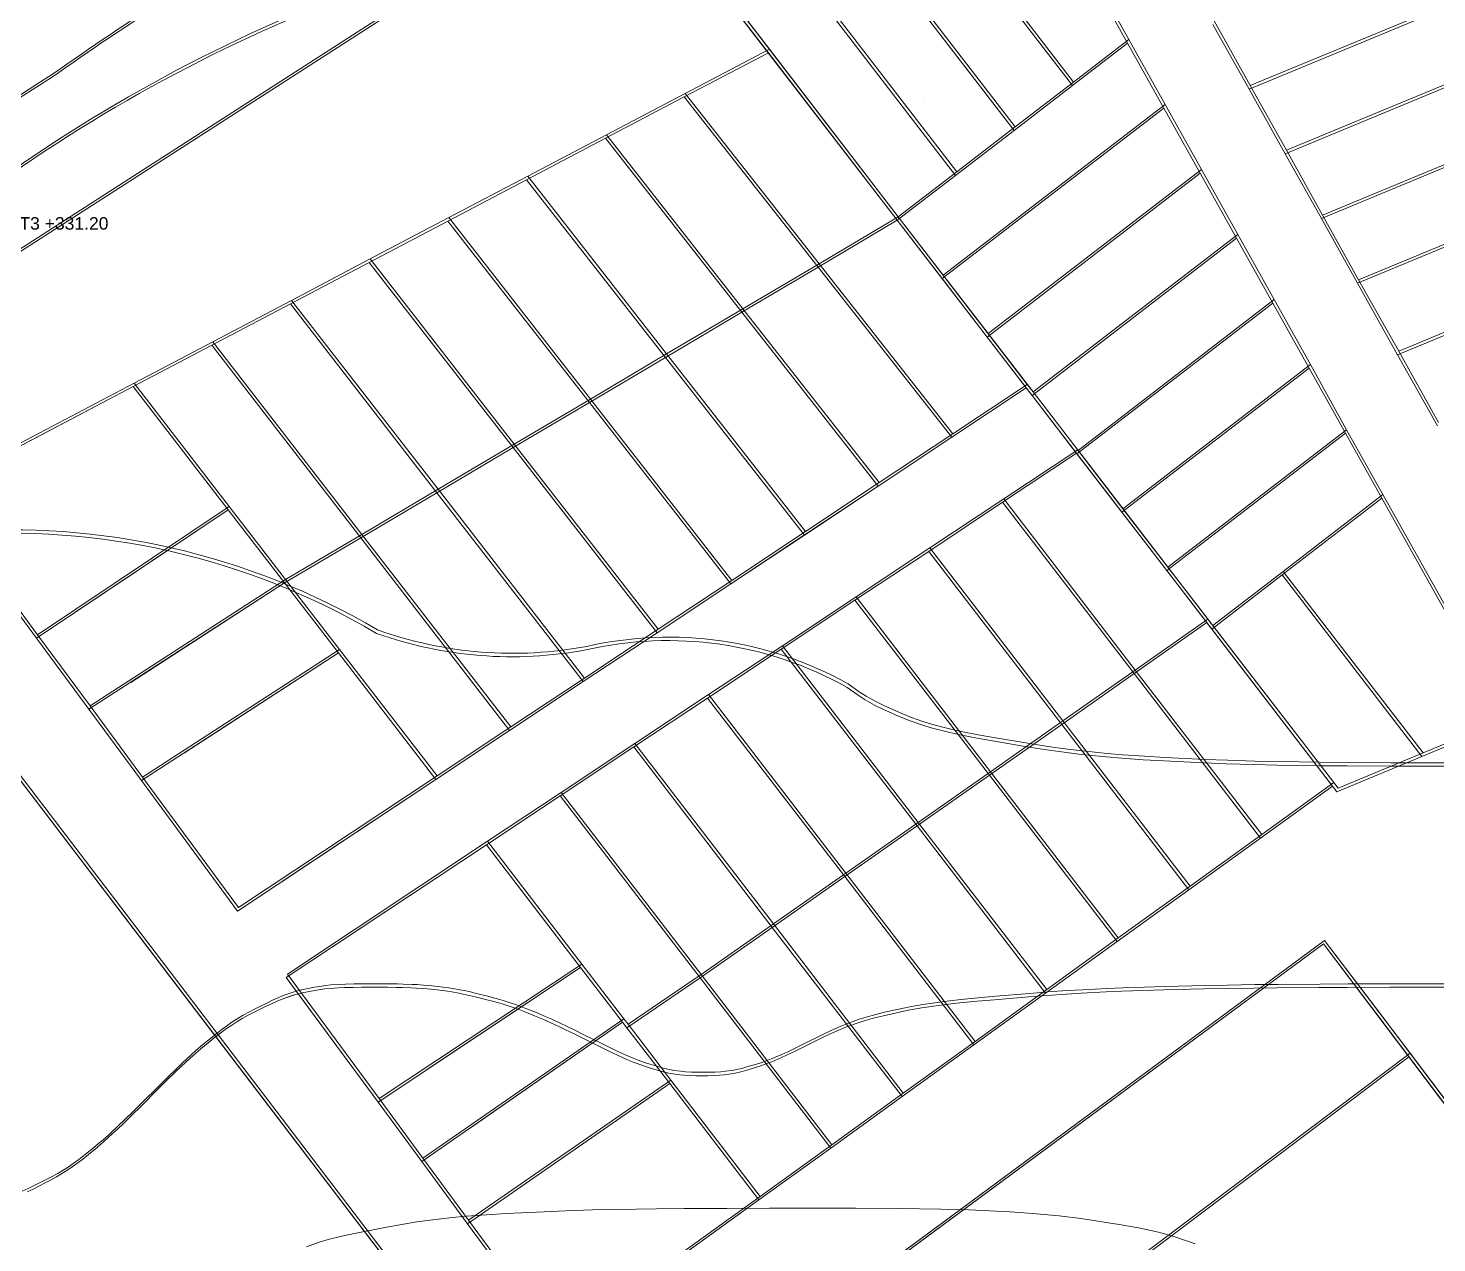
# Model space of a CAD drawing. Header units: metres. Extents: x -1097 to 1588, y -673 to 884.
# Drawn here: x 1215.1 to 1406.3, y 364.2 to 529.1 of the extents above; entities that cross this region are included whole.
import ezdxf

# ---------------------------------------------------------------- set-up
doc = ezdxf.new("R2010")
doc.units = ezdxf.units.M
for name, color, linetype, lineweight, plot in [('COTAS', 7, 'Continuous', 0, False), ('EXTENSIONES', 252, 'Continuous', 0, False), ('TERRENO', 188, 'Continuous', 0, False), ('VISTA LEJOS', 7, 'Continuous', 0, False)]:
    doc.layers.add(name, color=color, linetype=linetype, lineweight=lineweight, plot=plot)
doc.styles.add('ARIAL', font='arial.ttf')

msp = doc.modelspace()

# ---------------------------------------------------------------- linework, layer by layer
at = {"layer": 'EXTENSIONES', "color": 253}
msp.add_lwpolyline([(1195.99, 450.68), (1240.59, 392.22), (1241.31, 392.78), (1242.06, 393.32), (1242.62, 393.71), (1243.57, 394.31), (1244.17, 394.67), (1245, 395.13), (1245.8, 395.54), (1247.35, 396.32), (1248.15, 396.7), (1248.99, 397.08), (1249.58, 397.32), (1250.85, 397.78), (1251.79, 398.03), (1250.16, 400.25), (1277.33, 418.28), (1287.33, 424.91), (1297.33, 431.55), (1307.33, 438.19), (1317.33, 444.83), (1327.34, 451.47), (1337.34, 458.1), (1347.37, 464.76), (1357.4, 471.42), (1351.37, 479.27), (1350.57, 480.3), (1340.47, 473.59), (1330.47, 466.96), (1320.47, 460.33), (1310.47, 453.69), (1300.47, 447.06), (1290.47, 440.42), (1280.47, 433.79), (1270.47, 427.15), (1243.53, 409.28), (1230.49, 427), (1257.24, 444.31), (1249.92, 453.81), (1223.38, 436.66), (1216.26, 446.32), (1201.8, 465.97)], dxfattribs=at)
msp.add_lwpolyline([(1268.54, 375.28), (1262.61, 383.34), (1251.79, 398.03), (1251.1, 397.85), (1250.53, 397.66), (1249.58, 397.32), (1248.99, 397.08), (1248.15, 396.7), (1247.35, 396.32), (1245.8, 395.54), (1245, 395.13), (1244.17, 394.67), (1243.57, 394.31), (1242.62, 393.71), (1242.06, 393.32), (1241.31, 392.78), (1240.62, 392.25), (1240.59, 392.22), (1289.3, 328.35), (1286.92, 350.32), (1274.76, 366.83)], close=True, dxfattribs=at)
at = {"layer": 'TERRENO'}
for points in [[(819.42, 306.08, 0.154146), (865.2, 354.78, -0.264746), (939.19, 409.4, 0.126184), (1009.14, 440.83, 0.023351), (1019.7, 446.19, -0.201499), (1077.44, 445.72, 0.274025), (1160, 467.77, -0.097633), (1218.3, 522.43, -0.025758), (1250.44, 542.74, -0.121791), (1294.23, 555.82, 0.223923), (1324.52, 579.81, -0.189715), (1348.57, 596.17, 0.18602), (1376.09, 613.18, -0.224698), (1469.12, 654.69, 0.185508), (1499.57, 666.61, -0.210652), (1535.21, 677.62)], [(1382.23, 608.66, -0.123504), (1354.26, 590.57, 0.131502), (1323.12, 568.14, -0.188932), (1285.87, 542.04, 0.140743), (1182.73, 483.93, -0.023934), (1147.6, 451.62, -0.172337), (1062.84, 434.74, 0.171156), (940.6, 391.64, -0.066047), (912.92, 375.38, -0.066047)], [(1150.3, 438.22, -0.315354), (1262.41, 446.97, 0.132892), (1290.81, 444.73, -0.185993), (1326.27, 439.64), (1327.76, 438.57), (1328.71, 437.96), (1330, 437.24), (1331.21, 436.65), (1333.54, 435.61), (1334.84, 435.09), (1336.4, 434.54), (1337.69, 434.15), (1340.02, 433.55), (1341.58, 433.19), (1343.91, 432.73), (1346.25, 432.32), (1350.91, 431.54), (1353.36, 431.16), (1356.04, 430.78), (1358.05, 430.54), (1361.42, 430.2), (1363.53, 430.02), (1366.46, 429.81), (1369.26, 429.66), (1374.7, 429.4), (1377.75, 429.28), (1381.47, 429.16), (1384.61, 429.09), (1390.31, 429.01), (1394.14, 428.97), (1399.93, 428.94), (1405.75, 428.93), (1417.41, 428.93)]]:
    msp.add_lwpolyline(points, format="xyb", dxfattribs=at)
for points in [[(1215, 371.16), (1215.8, 371.54), (1217.35, 372.32), (1218.15, 372.73), (1218.99, 373.19), (1219.58, 373.55), (1220.53, 374.15), (1221.1, 374.54), (1221.85, 375.08), (1222.53, 375.61), (1223.82, 376.65), (1224.53, 377.23), (1225.37, 377.95), (1226.05, 378.57), (1227.26, 379.69), (1228.06, 380.45), (1229.24, 381.6), (1230.41, 382.76), (1232.74, 385.1), (1233.91, 386.26), (1235.1, 387.41), (1235.89, 388.17), (1237.1, 389.29), (1237.78, 389.91), (1238.62, 390.63), (1239.33, 391.21), (1240.62, 392.25), (1241.31, 392.78), (1242.06, 393.32), (1242.62, 393.71), (1243.57, 394.31), (1244.17, 394.67), (1245, 395.13), (1245.8, 395.54), (1247.35, 396.32), (1248.15, 396.7), (1248.99, 397.08), (1249.58, 397.32), (1250.53, 397.66), (1251.1, 397.85), (1251.85, 398.05), (1252.53, 398.2), (1253.83, 398.46), (1254.54, 398.59), (1255.37, 398.7), (1256.05, 398.77), (1257.26, 398.85), (1258.06, 398.89), (1259.24, 398.92), (1260.41, 398.93), (1262.74, 398.93), (1263.91, 398.93), (1265.1, 398.91), (1265.89, 398.89), (1267.1, 398.85), (1267.78, 398.82), (1268.62, 398.76), (1269.33, 398.7), (1270.63, 398.57), (1271.31, 398.49), (1272.06, 398.39), (1272.62, 398.3), (1273.57, 398.12), (1274.17, 398), (1275, 397.82), (1275.8, 397.63), (1277.36, 397.24), (1278.15, 397.03), (1278.99, 396.8), (1279.58, 396.62), (1280.53, 396.32), (1281.1, 396.13), (1281.85, 395.85), (1282.53, 395.59), (1283.83, 395.07), (1284.54, 394.78), (1285.37, 394.42), (1286.05, 394.11), (1287.26, 393.55), (1288.06, 393.17), (1289.24, 392.59), (1290.41, 392.01), (1292.74, 390.85), (1293.92, 390.27), (1295.1, 389.71), (1295.89, 389.35), (1297.1, 388.83), (1297.78, 388.56), (1298.62, 388.26), (1299.33, 388.03), (1300.63, 387.64), (1301.31, 387.45), (1302.06, 387.28), (1302.62, 387.18), (1303.57, 387.05), (1304.17, 386.99), (1305, 386.95), (1305.8, 386.93), (1307.36, 386.93), (1308.15, 386.95), (1308.99, 386.99), (1309.58, 387.05), (1310.53, 387.18), (1311.1, 387.28), (1311.85, 387.45), (1312.53, 387.64), (1313.83, 388.03), (1314.54, 388.26), (1315.37, 388.56), (1316.05, 388.83), (1317.26, 389.35), (1318.06, 389.71), (1319.24, 390.27), (1320.41, 390.85), (1322.74, 392.01), (1323.95, 392.59), (1325.25, 393.17), (1326.2, 393.55), (1327.76, 394.11), (1328.71, 394.42), (1330, 394.78), (1331.21, 395.07), (1333.54, 395.59), (1334.84, 395.85), (1336.4, 396.13), (1337.69, 396.32), (1340.02, 396.62), (1341.58, 396.8), (1343.91, 397.03), (1346.25, 397.24), (1350.91, 397.63), (1353.36, 397.82), (1356.04, 398), (1358.05, 398.12), (1361.42, 398.3), (1363.53, 398.39), (1366.46, 398.49), (1369.26, 398.57), (1374.7, 398.7), (1377.75, 398.76), (1381.47, 398.82), (1384.61, 398.85), (1390.31, 398.89), (1394.14, 398.91), (1399.93, 398.93), (1405.75, 398.93), (1417.41, 398.93)], [(1252.91, 363.71), (1254.64, 364.31), (1255.84, 364.67), (1257.71, 365.13), (1259.63, 365.54), (1263.52, 366.32), (1265.59, 366.7), (1267.89, 367.08), (1269.67, 367.32), (1272.69, 367.66), (1274.61, 367.85), (1277.35, 368.05), (1279.99, 368.2), (1285.17, 368.46), (1288.1, 368.58), (1291.7, 368.7), (1294.77, 368.77), (1300.39, 368.85), (1304.18, 368.89), (1309.94, 368.92), (1315.75, 368.93), (1327.41, 368.93), (1333.22, 368.9), (1338.98, 368.82), (1342.77, 368.7), (1348.39, 368.44), (1351.46, 368.24), (1355.06, 367.89), (1357.99, 367.52), (1363.17, 366.74), (1365.81, 366.28), (1368.55, 365.68), (1370.47, 365.13), (1373.49, 364.09)]]:
    msp.add_lwpolyline(points, dxfattribs=at)
at = {"layer": 'VISTA LEJOS'}
for points in [[(820.42, 306.65, 0.15149), (865.2, 354.78, -0.264746), (939.19, 409.4, 0.126184), (1009.14, 440.83, 0.023351), (1019.7, 446.19, -0.201499), (1077.44, 445.72, 0.274025), (1160, 467.77, -0.097633), (1218.3, 522.43, -0.025758), (1250.44, 542.74, -0.121791), (1294.23, 555.82, 0.223923), (1324.52, 579.81, -0.189715), (1348.57, 596.17, 0.18602), (1376.09, 613.18, -0.224698), (1469.12, 654.69, 0.185508), (1499.57, 666.61, -0.210652), (1535.21, 677.62)], [(820.57, 307.12, 0.15149), (865.35, 355.25, -0.264746), (939.34, 409.87, 0.126184), (1009.29, 441.3, 0.023351), (1019.85, 446.66, -0.201499), (1077.59, 446.19, 0.274025), (1160.15, 468.24, -0.097633), (1218.45, 522.89, -0.025758), (1250.59, 543.21, -0.121791), (1294.38, 556.29, 0.223923), (1324.67, 580.28, -0.189715), (1348.73, 596.64, 0.18602), (1376.24, 613.65, -0.224698), (1469.27, 655.16, 0.185508), (1499.72, 667.08, -0.210652), (1535.36, 678.09)], [(1258.78, 617.42, 0.060059), (1197.47, 578.85, -0.066724), (1169.59, 551.25, -0.068862), (1141.66, 541.33, 0.309058), (1116.97, 508.41, 0.360792), (1171.42, 510.17, -0.212162), (1258.7, 559.92, 0.078018), (1267.89, 560.47, 0.25934), (1285.71, 596.46, -0.334965), (1290.57, 618.59, 0.2527), (1258.78, 617.42)], [(1258.78, 617.42, 0.060059), (1197.47, 578.85, -0.066724), (1169.59, 551.25, -0.068862), (1141.66, 541.33, 0.309058), (1116.97, 508.41, 0.360792), (1171.42, 510.17, -0.212162), (1258.7, 559.92, 0.078018), (1267.89, 560.47, 0.25934), (1285.71, 596.46, -0.334965), (1290.57, 618.59, 0.2527), (1258.78, 617.42)], [(1258.93, 617.89, 0.060059), (1197.62, 579.32, -0.066724), (1169.75, 551.72, -0.068862), (1141.81, 541.8, 0.309058), (1117.12, 508.88, 0.360792), (1171.57, 510.64, -0.212162), (1258.85, 560.39, 0.078018), (1268.04, 560.94, 0.25934), (1285.86, 596.93, -0.334965), (1290.72, 619.06, 0.2527), (1258.93, 617.89)], [(1382.23, 608.66, -0.123504), (1354.26, 590.57, 0.131502), (1323.12, 568.14, -0.188932), (1285.87, 542.04, 0.140743), (1182.73, 483.93, -0.023934), (1147.6, 451.62, -0.172337), (1062.84, 434.74, 0.122933), (972.63, 412.39, 0.109252)], [(1382.38, 609.13, -0.123504), (1354.41, 591.03, 0.131502), (1323.27, 568.61, -0.188932), (1286.02, 542.51, 0.140743), (1182.88, 484.4, -0.023934), (1147.75, 452.09, -0.172337), (1062.99, 435.21, 0.122933), (972.78, 412.86, 0.109252)], [(806.81, 406.01, -0.086025), (882.33, 437.35), (882.33, 437.35, -0.010546), (931.15, 444.48, 0.133734), (1015.5, 471.63, -0.227003), (1093.61, 482.31, 0.277088), (1185.87, 509.15, -0.137988), (1265.89, 554.87, 0.139508), (1332.52, 594.89)], [(806.66, 405.54, -0.086025), (882.18, 436.88), (882.18, 436.88, -0.010546), (931, 444.01, 0.133734), (1015.35, 471.16, -0.227003), (1093.46, 481.84, 0.277088), (1185.72, 508.68, -0.137988), (1265.74, 554.4, 0.139508), (1332.37, 594.42)], [(806.66, 405.54, -0.086025), (882.18, 436.88), (882.18, 436.88, -0.010546), (931, 444.01, 0.133734), (1015.35, 471.16, -0.227003), (1093.46, 481.84, 0.277088), (1185.72, 508.68, -0.137988), (1265.74, 554.4, 0.139508), (1332.37, 594.42)], [(1150.45, 438.69, -0.315354), (1262.56, 447.44, 0.132892), (1290.96, 445.2, -0.185993), (1326.42, 440.11), (1327.91, 439.04), (1328.86, 438.43), (1330.15, 437.71), (1331.36, 437.12), (1333.7, 436.08), (1334.99, 435.55), (1336.55, 435.01), (1337.84, 434.62), (1340.18, 434.02), (1341.73, 433.66), (1344.06, 433.2), (1346.4, 432.79), (1351.06, 432.01), (1353.51, 431.63), (1356.19, 431.25), (1358.2, 431.01), (1361.57, 430.67), (1363.68, 430.49), (1366.61, 430.28), (1369.41, 430.13), (1374.85, 429.87), (1377.9, 429.75), (1381.62, 429.63), (1384.76, 429.56), (1390.46, 429.48), (1394.29, 429.44), (1400.08, 429.41), (1405.9, 429.4), (1417.56, 429.4)], [(1150.3, 438.22, -0.315354), (1262.41, 446.97, 0.132892), (1290.81, 444.73, -0.185993), (1326.27, 439.64), (1327.76, 438.57), (1328.71, 437.96), (1330, 437.24), (1331.21, 436.65), (1333.54, 435.61), (1334.84, 435.09), (1336.4, 434.54), (1337.69, 434.15), (1340.02, 433.55), (1341.58, 433.19), (1343.91, 432.73), (1346.25, 432.32), (1350.91, 431.54), (1353.36, 431.16), (1356.04, 430.78), (1358.05, 430.54), (1361.42, 430.2), (1363.53, 430.02), (1366.46, 429.81), (1369.26, 429.66), (1374.7, 429.4), (1377.75, 429.28), (1381.47, 429.16), (1384.61, 429.09), (1390.31, 429.01), (1394.14, 428.97), (1399.93, 428.94), (1405.75, 428.93), (1417.41, 428.93)]]:
    msp.add_lwpolyline(points, format="xyb", dxfattribs=at)
for points in [[(1344.32, 562.94), (1364.34, 527.1)], [(1344.47, 563.41), (1364.49, 527.57)], [(1356.85, 521.34), (1332.22, 553.35)], [(1332.22, 553.35), (1356.85, 521.34)], [(1357, 521.81), (1332.38, 553.82)], [(1332.38, 553.82), (1357, 521.81)], [(1296.38, 551.81), (1184.62, 479.89)], [(1296.54, 552.28), (1184.77, 480.36)], [(1348.93, 515.24), (1324.38, 547.15)], [(1324.38, 547.15), (1348.93, 515.24)], [(1349.08, 515.71), (1324.53, 547.62)], [(1324.53, 547.62), (1349.08, 515.71)], [(1341.15, 509.61), (1316.68, 541.42)], [(1316.68, 541.42), (1341.15, 509.61)], [(1341, 509.14), (1316.53, 540.95)], [(1316.53, 540.95), (1341, 509.14)], [(1380.97, 521.33), (1415.41, 535.61)], [(1415.41, 535.61), (1380.97, 521.33)], [(1333.07, 503.05), (1308.68, 534.75)], [(1315.58, 525.79), (1308.68, 534.75)], [(1333.22, 503.52), (1308.84, 535.22)], [(1315.73, 526.26), (1308.84, 535.22)], [(1380.82, 520.86), (1415.26, 535.14)], [(1415.26, 535.14), (1380.82, 520.86)], [(1380.82, 520.86), (1375.91, 529.64)], [(1380.97, 521.33), (1376.07, 530.11)], [(1304.14, 519.78), (1315.58, 525.79)], [(1304.29, 520.25), (1315.73, 526.26)], [(1315.58, 525.79), (1333.07, 503.05)], [(1315.58, 525.79), (1315.58, 525.79)], [(1333.07, 503.05), (1315.58, 525.79)], [(1315.73, 526.26), (1333.22, 503.52)], [(1315.73, 526.26), (1315.73, 526.26)], [(1333.22, 503.52), (1315.73, 526.26)], [(1356.85, 521.34), (1364.34, 527.1)], [(1364.34, 527.1), (1356.85, 521.34)], [(1357, 521.81), (1364.49, 527.57)], [(1364.49, 527.57), (1357, 521.81)], [(1364.34, 527.1), (1369.27, 518.27)], [(1364.34, 527.1), (1364.34, 527.1)], [(1364.49, 527.57), (1369.42, 518.74)], [(1364.49, 527.57), (1364.49, 527.57)], [(1385.73, 512.08), (1419.1, 525.89)], [(1419.1, 525.89), (1385.73, 512.08)], [(1385.88, 512.54), (1419.25, 526.36)], [(1419.25, 526.36), (1385.88, 512.54)], [(1293.61, 514.64), (1304.29, 520.25)], [(1322.47, 497.15), (1304.29, 520.25)], [(1304.29, 520.25), (1322.47, 497.15)], [(1304.29, 520.25), (1304.29, 520.25)], [(1348.93, 515.24), (1356.85, 521.34)], [(1356.85, 521.34), (1348.93, 515.24)], [(1349.08, 515.71), (1357, 521.81)], [(1357, 521.81), (1349.08, 515.71)], [(1385.73, 512.08), (1380.82, 520.86)], [(1380.82, 520.86), (1380.82, 520.86)], [(1385.88, 512.54), (1380.97, 521.33)], [(1380.97, 521.33), (1380.97, 521.33)], [(1293.46, 514.17), (1304.14, 519.78)], [(1322.32, 496.68), (1304.14, 519.78)], [(1304.14, 519.78), (1322.32, 496.68)], [(1304.14, 519.78), (1304.14, 519.78)], [(1339.17, 495.12), (1369.27, 518.27)], [(1369.27, 518.27), (1339.17, 495.12)], [(1339.32, 495.59), (1369.42, 518.74)], [(1369.42, 518.74), (1339.32, 495.59)], [(1369.27, 518.27), (1374.2, 509.45)], [(1369.27, 518.27), (1369.27, 518.27)], [(1369.42, 518.74), (1374.35, 509.92)], [(1369.42, 518.74), (1369.42, 518.74)], [(1390.63, 503.29), (1422.91, 516.67)], [(1422.91, 516.67), (1390.63, 503.29)], [(1390.78, 503.76), (1423.07, 517.14)], [(1423.07, 517.14), (1390.78, 503.76)], [(1282.93, 509.02), (1293.61, 514.64)], [(1293.61, 514.64), (1312.12, 491.02)], [(1293.61, 514.64), (1293.61, 514.64)], [(1312.12, 491.02), (1293.61, 514.64)], [(1341, 509.14), (1348.93, 515.24)], [(1348.93, 515.24), (1341, 509.14)], [(1341.15, 509.61), (1349.08, 515.71)], [(1349.08, 515.71), (1341.15, 509.61)], [(1282.78, 508.55), (1293.46, 514.17)], [(1293.46, 514.17), (1311.97, 490.55)], [(1293.46, 514.17), (1293.46, 514.17)], [(1311.97, 490.55), (1293.46, 514.17)], [(1390.78, 503.76), (1385.88, 512.54)], [(1390.63, 503.29), (1385.73, 512.08)], [(1272.09, 502.93), (1282.78, 508.55)], [(1272.24, 503.4), (1282.93, 509.02)], [(1282.78, 508.55), (1301.63, 484.43)], [(1282.78, 508.55), (1282.78, 508.55)], [(1301.63, 484.43), (1282.78, 508.55)], [(1282.93, 509.02), (1301.78, 484.9)], [(1282.93, 509.02), (1282.93, 509.02)], [(1301.78, 484.9), (1282.93, 509.02)], [(1333.07, 503.05), (1341, 509.14)], [(1341, 509.14), (1333.07, 503.05)], [(1333.22, 503.52), (1341.15, 509.61)], [(1341.15, 509.61), (1333.22, 503.52)], [(1345.27, 487.19), (1374.2, 509.45)], [(1374.2, 509.45), (1345.27, 487.19)], [(1345.42, 487.67), (1374.35, 509.92)], [(1374.35, 509.92), (1345.42, 487.67)], [(1374.2, 509.45), (1379.13, 500.63)], [(1374.2, 509.45), (1374.2, 509.45)], [(1374.35, 509.92), (1379.28, 501.1)], [(1374.35, 509.92), (1374.35, 509.92)], [(1395.54, 494.51), (1426.76, 507.45)], [(1426.76, 507.45), (1395.54, 494.51)], [(1395.69, 494.98), (1426.91, 507.92)], [(1426.91, 507.92), (1395.69, 494.98)], [(1261.41, 497.32), (1272.09, 502.93)], [(1261.56, 497.79), (1272.24, 503.4)], [(1272.09, 502.93), (1291.29, 478.31)], [(1272.09, 502.93), (1272.09, 502.93)], [(1291.29, 478.31), (1272.09, 502.93)], [(1272.24, 503.4), (1291.44, 478.77)], [(1272.24, 503.4), (1272.24, 503.4)], [(1291.44, 478.77), (1272.24, 503.4)], [(1322.32, 496.68), (1333.07, 503.05)], [(1333.07, 503.05), (1322.32, 496.68)], [(1322.47, 497.15), (1333.22, 503.52)], [(1333.22, 503.52), (1322.47, 497.15)], [(1333.07, 503.05), (1350.57, 480.3)], [(1339.17, 495.12), (1333.07, 503.05)], [(1333.22, 503.52), (1350.72, 480.77)], [(1339.32, 495.59), (1333.22, 503.52)], [(1395.54, 494.51), (1390.63, 503.29)], [(1390.63, 503.29), (1390.63, 503.29)], [(1395.69, 494.98), (1390.78, 503.76)], [(1390.78, 503.76), (1390.78, 503.76)], [(1351.52, 479.74), (1379.28, 501.1)], [(1379.28, 501.1), (1351.52, 479.74)], [(1379.28, 501.1), (1384.21, 492.27)], [(1379.28, 501.1), (1379.28, 501.1)], [(1351.37, 479.27), (1379.13, 500.63)], [(1379.13, 500.63), (1351.37, 479.27)], [(1379.13, 500.63), (1384.06, 491.8)], [(1379.13, 500.63), (1379.13, 500.63)], [(1250.73, 491.7), (1261.41, 497.32)], [(1250.88, 492.17), (1261.56, 497.79)], [(1261.41, 497.32), (1280.94, 472.18)], [(1261.41, 497.32), (1261.41, 497.32)], [(1280.94, 472.18), (1261.41, 497.32)], [(1261.56, 497.79), (1281.1, 472.65)], [(1261.56, 497.79), (1261.56, 497.79)], [(1281.1, 472.65), (1261.56, 497.79)], [(1312.12, 491.02), (1322.47, 497.15)], [(1322.47, 497.15), (1312.12, 491.02)], [(1322.47, 497.15), (1340.62, 474.06)], [(1340.62, 474.06), (1322.47, 497.15)], [(1400.98, 484.79), (1430.98, 497.23)], [(1430.98, 497.23), (1400.98, 484.79)], [(1401.13, 485.26), (1431.13, 497.7)], [(1431.13, 497.7), (1401.13, 485.26)], [(1311.97, 490.55), (1322.32, 496.68)], [(1322.32, 496.68), (1311.97, 490.55)], [(1322.32, 496.68), (1340.47, 473.59)], [(1340.47, 473.59), (1322.32, 496.68)], [(1345.42, 487.67), (1339.32, 495.59)], [(1345.27, 487.19), (1339.17, 495.12)], [(1400.98, 484.79), (1395.54, 494.51)], [(1401.13, 485.26), (1395.69, 494.98)], [(1240.04, 486.08), (1250.73, 491.7)], [(1240.19, 486.55), (1250.88, 492.17)], [(1250.73, 491.7), (1270.6, 466.06)], [(1250.73, 491.7), (1250.73, 491.7)], [(1270.6, 466.06), (1250.73, 491.7)], [(1250.88, 492.17), (1270.75, 466.53)], [(1250.88, 492.17), (1250.88, 492.17)], [(1270.75, 466.53), (1250.88, 492.17)], [(1357.46, 471.34), (1384.06, 491.8)], [(1384.06, 491.8), (1357.46, 471.34)], [(1357.61, 471.81), (1384.21, 492.27)], [(1384.21, 492.27), (1357.61, 471.81)], [(1384.06, 491.8), (1388.99, 482.98)], [(1384.06, 491.8), (1384.06, 491.8)], [(1384.21, 492.27), (1389.14, 483.45)], [(1384.21, 492.27), (1384.21, 492.27)], [(1301.63, 484.43), (1311.97, 490.55)], [(1311.97, 490.55), (1301.63, 484.43)], [(1301.78, 484.9), (1312.12, 491.02)], [(1312.12, 491.02), (1301.78, 484.9)], [(1311.97, 490.55), (1330.47, 466.96)], [(1330.47, 466.96), (1311.97, 490.55)], [(1312.12, 491.02), (1330.62, 467.43)], [(1330.62, 467.43), (1312.12, 491.02)], [(1351.52, 479.74), (1345.42, 487.67)], [(1350.72, 480.77), (1345.42, 487.67)], [(1229.36, 480.46), (1240.04, 486.08)], [(1229.51, 480.94), (1240.19, 486.55)], [(1240.04, 486.08), (1260.26, 459.93)], [(1240.04, 486.08), (1240.04, 486.08)], [(1260.26, 459.93), (1240.04, 486.08)], [(1240.19, 486.55), (1260.41, 460.4)], [(1240.19, 486.55), (1240.19, 486.55)], [(1260.41, 460.4), (1240.19, 486.55)], [(1351.37, 479.27), (1345.27, 487.19)], [(1350.57, 480.3), (1345.27, 487.19)], [(1291.29, 478.31), (1301.63, 484.43)], [(1301.63, 484.43), (1291.29, 478.31)], [(1291.44, 478.77), (1301.78, 484.9)], [(1301.78, 484.9), (1291.44, 478.77)], [(1301.63, 484.43), (1320.47, 460.32)], [(1320.47, 460.32), (1301.63, 484.43)], [(1301.78, 484.9), (1320.62, 460.8)], [(1320.62, 460.8), (1301.78, 484.9)], [(1406.38, 475.14), (1400.98, 484.79)], [(1400.98, 484.79), (1400.98, 484.79)], [(1406.53, 475.61), (1401.13, 485.26)], [(1401.13, 485.26), (1401.13, 485.26)], [(1363.56, 463.42), (1388.99, 482.98)], [(1388.99, 482.98), (1363.56, 463.42)], [(1363.71, 463.89), (1389.14, 483.45)], [(1389.14, 483.45), (1363.71, 463.89)], [(1388.99, 482.98), (1393.91, 474.15)], [(1388.99, 482.98), (1388.99, 482.98)], [(1389.14, 483.45), (1394.06, 474.62)], [(1389.14, 483.45), (1389.14, 483.45)], [(1201.8, 465.97), (1229.36, 480.46)], [(1201.95, 466.44), (1229.51, 480.94)], [(1207.28, 468.86), (1229.36, 480.46)], [(1229.36, 480.46), (1242.26, 463.73)], [(1229.36, 480.46), (1229.36, 480.46)], [(1242.26, 463.73), (1229.36, 480.46)], [(1229.51, 480.94), (1242.41, 464.2)], [(1229.51, 480.94), (1229.51, 480.94)], [(1242.41, 464.2), (1229.51, 480.94)], [(1350.57, 480.3), (1340.47, 473.59)], [(1350.72, 480.77), (1340.62, 474.06)], [(1351.37, 479.27), (1350.57, 480.3)], [(1351.52, 479.74), (1350.72, 480.77)], [(1291.29, 478.31), (1280.94, 472.18)], [(1280.94, 472.18), (1291.29, 478.31)], [(1291.44, 478.77), (1281.1, 472.65)], [(1281.1, 472.65), (1291.44, 478.77)], [(1291.29, 478.31), (1310.47, 453.69)], [(1310.47, 453.69), (1291.29, 478.31)], [(1291.44, 478.77), (1310.62, 454.16)], [(1310.62, 454.16), (1291.44, 478.77)], [(1357.46, 471.34), (1351.37, 479.27)], [(1357.61, 471.81), (1351.52, 479.74)], [(1369.66, 455.49), (1393.91, 474.15)], [(1393.91, 474.15), (1369.66, 455.49)], [(1369.81, 455.96), (1394.06, 474.62)], [(1394.06, 474.62), (1369.81, 455.96)], [(1393.91, 474.15), (1398.84, 465.33)], [(1393.91, 474.15), (1393.91, 474.15)], [(1394.06, 474.62), (1398.99, 465.8)], [(1394.06, 474.62), (1394.06, 474.62)], [(1270.75, 466.53), (1281.1, 472.65)], [(1281.1, 472.65), (1270.75, 466.53)], [(1281.1, 472.65), (1300.62, 447.53)], [(1300.62, 447.53), (1281.1, 472.65)], [(1340.47, 473.59), (1330.47, 466.96)], [(1340.62, 474.06), (1330.62, 467.43)], [(1340.47, 473.59), (1340.47, 473.59)], [(1340.62, 474.06), (1340.62, 474.06)], [(1270.6, 466.06), (1280.94, 472.18)], [(1280.94, 472.18), (1270.6, 466.06)], [(1280.94, 472.18), (1300.47, 447.06)], [(1300.47, 447.06), (1280.94, 472.18)], [(1347.37, 464.76), (1357.4, 471.42)], [(1347.52, 465.23), (1357.56, 471.89)], [(1357.4, 471.42), (1375.09, 448.43)], [(1357.4, 471.42), (1357.4, 471.42)], [(1363.56, 463.42), (1357.46, 471.34)], [(1357.56, 471.89), (1375.24, 448.9)], [(1357.56, 471.89), (1357.56, 471.89)], [(1363.71, 463.89), (1357.61, 471.81)], [(1270.75, 466.53), (1260.41, 460.4)], [(1260.41, 460.4), (1270.75, 466.53)], [(1270.75, 466.53), (1290.62, 440.89)], [(1290.62, 440.89), (1270.75, 466.53)], [(1330.47, 466.96), (1320.47, 460.32)], [(1330.62, 467.43), (1320.62, 460.8)], [(1330.47, 466.96), (1330.47, 466.96)], [(1330.62, 467.43), (1330.62, 467.43)], [(1216.26, 446.32), (1201.8, 465.97)], [(1216.41, 446.79), (1201.95, 466.44)], [(1270.6, 466.06), (1260.26, 459.93)], [(1260.26, 459.93), (1270.6, 466.06)], [(1270.6, 466.06), (1290.47, 440.42)], [(1290.47, 440.42), (1270.6, 466.06)], [(1337.34, 458.1), (1347.37, 464.76)], [(1337.49, 458.57), (1347.52, 465.23)], [(1347.37, 464.76), (1365.23, 441.52)], [(1347.37, 464.76), (1347.37, 464.76)], [(1365.23, 441.52), (1347.37, 464.76)], [(1347.52, 465.23), (1365.38, 441.99)], [(1347.52, 465.23), (1347.52, 465.23)], [(1365.38, 441.99), (1347.52, 465.23)], [(1385.32, 454.92), (1398.84, 465.33)], [(1398.84, 465.33), (1385.32, 454.92)], [(1385.46, 455.39), (1398.99, 465.8)], [(1398.99, 465.8), (1385.46, 455.39)], [(1398.84, 465.33), (1415.82, 435.05)], [(1398.84, 465.33), (1398.84, 465.33)], [(1398.99, 465.8), (1415.97, 435.52)], [(1398.99, 465.8), (1398.99, 465.8)], [(1242.26, 463.73), (1216.26, 446.32)], [(1216.26, 446.32), (1242.26, 463.73)], [(1242.41, 464.2), (1216.41, 446.79)], [(1216.41, 446.79), (1242.41, 464.2)], [(1242.26, 463.73), (1221.69, 449.96)], [(1221.69, 449.96), (1242.26, 463.73)], [(1242.26, 463.73), (1249.92, 453.81)], [(1249.92, 453.81), (1242.26, 463.73)], [(1242.41, 464.2), (1250.07, 454.28)], [(1250.07, 454.28), (1242.41, 464.2)], [(1369.66, 455.49), (1363.56, 463.42)], [(1369.81, 455.96), (1363.71, 463.89)], [(1320.62, 460.8), (1310.62, 454.16)], [(1320.62, 460.8), (1320.62, 460.8)], [(1249.92, 453.81), (1260.26, 459.93)], [(1260.26, 459.93), (1249.92, 453.81)], [(1250.07, 454.28), (1260.41, 460.4)], [(1260.41, 460.4), (1250.07, 454.28)], [(1260.26, 459.93), (1280.47, 433.79)], [(1280.47, 433.79), (1260.26, 459.93)], [(1260.41, 460.4), (1280.62, 434.26)], [(1280.62, 434.26), (1260.41, 460.4)], [(1320.47, 460.32), (1310.47, 453.69)], [(1320.47, 460.32), (1320.47, 460.32)], [(1327.34, 451.47), (1337.34, 458.1)], [(1327.49, 451.94), (1337.49, 458.57)], [(1337.34, 458.1), (1355.39, 434.62)], [(1337.34, 458.1), (1337.34, 458.1)], [(1355.39, 434.62), (1337.34, 458.1)], [(1337.49, 458.57), (1355.55, 435.08)], [(1337.49, 458.57), (1337.49, 458.57)], [(1355.55, 435.08), (1337.49, 458.57)], [(1375.76, 447.56), (1369.66, 455.49)], [(1375.91, 448.04), (1369.81, 455.96)], [(1375.91, 448.04), (1385.46, 455.39)], [(1385.46, 455.39), (1375.91, 448.04)], [(1385.46, 455.39), (1404.43, 430.74)], [(1404.43, 430.74), (1385.46, 455.39)], [(1249.92, 453.81), (1223.38, 436.66)], [(1223.38, 436.66), (1249.92, 453.81)], [(1250.07, 454.28), (1223.53, 437.13)], [(1223.53, 437.13), (1250.07, 454.28)], [(1249.92, 453.81), (1229.05, 440.32)], [(1229.05, 440.32), (1249.92, 453.81)], [(1249.92, 453.81), (1257.24, 444.31)], [(1257.24, 444.31), (1249.92, 453.81)], [(1249.92, 453.81), (1249.92, 453.81)], [(1250.07, 454.28), (1257.39, 444.78)], [(1257.39, 444.78), (1250.07, 454.28)], [(1250.07, 454.28), (1250.07, 454.28)], [(1310.47, 453.69), (1300.47, 447.06)], [(1310.62, 454.16), (1300.62, 447.53)], [(1310.47, 453.69), (1310.47, 453.69)], [(1310.62, 454.16), (1310.62, 454.16)], [(1375.76, 447.56), (1385.32, 454.92)], [(1385.32, 454.92), (1375.76, 447.56)], [(1385.32, 454.92), (1404.28, 430.27)], [(1404.28, 430.27), (1385.32, 454.92)], [(1317.33, 444.83), (1327.34, 451.47)], [(1317.49, 445.3), (1327.49, 451.94)], [(1327.34, 451.47), (1345.58, 427.73)], [(1327.34, 451.47), (1327.34, 451.47)], [(1345.58, 427.73), (1327.34, 451.47)], [(1327.49, 451.94), (1345.73, 428.19)], [(1327.49, 451.94), (1327.49, 451.94)], [(1345.73, 428.19), (1327.49, 451.94)], [(1195.99, 450.68), (1289.3, 328.35)], [(1196.14, 451.15), (1289.45, 328.82)], [(1300.62, 447.53), (1290.62, 440.89)], [(1300.62, 447.53), (1300.62, 447.53)], [(1375.09, 448.43), (1365.23, 441.52)], [(1365.23, 441.52), (1375.09, 448.43)], [(1375.24, 448.9), (1365.38, 441.99)], [(1365.38, 441.99), (1375.24, 448.9)], [(1375.09, 448.43), (1392.16, 426.24)], [(1375.24, 448.9), (1392.31, 426.71)], [(1392.74, 425.48), (1375.76, 447.56)], [(1392.89, 425.95), (1375.91, 448.04)], [(1223.38, 436.66), (1216.26, 446.32)], [(1216.26, 446.32), (1216.26, 446.32)], [(1223.53, 437.13), (1216.41, 446.79)], [(1216.41, 446.79), (1216.41, 446.79)], [(1300.47, 447.06), (1290.47, 440.42)], [(1300.47, 447.06), (1300.47, 447.06)], [(1257.24, 444.31), (1230.49, 427)], [(1230.49, 427), (1257.24, 444.31)], [(1257.39, 444.78), (1230.64, 427.47)], [(1230.64, 427.47), (1257.39, 444.78)], [(1257.24, 444.31), (1236.33, 430.77)], [(1236.33, 430.77), (1257.24, 444.31)], [(1257.24, 444.31), (1270.47, 427.15)], [(1270.47, 427.15), (1257.24, 444.31)], [(1257.39, 444.78), (1270.62, 427.62)], [(1270.62, 427.62), (1257.39, 444.78)], [(1307.33, 438.19), (1317.33, 444.83)], [(1307.48, 438.66), (1317.49, 445.3)], [(1317.33, 444.83), (1335.76, 420.84)], [(1317.33, 444.83), (1317.33, 444.83)], [(1335.76, 420.84), (1317.33, 444.83)], [(1317.49, 445.3), (1335.91, 421.31)], [(1317.49, 445.3), (1317.49, 445.3)], [(1335.91, 421.31), (1317.49, 445.3)], [(1365.38, 441.99), (1355.55, 435.08)], [(1355.55, 435.08), (1365.38, 441.99)], [(1365.38, 441.99), (1382.54, 419.66)], [(1382.54, 419.66), (1365.38, 441.99)], [(1365.38, 441.99), (1365.38, 441.99)], [(1290.47, 440.42), (1280.47, 433.79)], [(1290.62, 440.89), (1280.62, 434.26)], [(1290.47, 440.42), (1290.47, 440.42)], [(1290.62, 440.89), (1290.62, 440.89)], [(1365.23, 441.52), (1355.39, 434.62)], [(1355.39, 434.62), (1365.23, 441.52)], [(1365.23, 441.52), (1382.39, 419.19)], [(1382.39, 419.19), (1365.23, 441.52)], [(1365.23, 441.52), (1365.23, 441.52)], [(1297.33, 431.55), (1307.33, 438.19)], [(1297.48, 432.02), (1307.48, 438.66)], [(1307.33, 438.19), (1325.94, 413.96)], [(1307.33, 438.19), (1307.33, 438.19)], [(1325.95, 413.95), (1307.33, 438.19)], [(1307.48, 438.66), (1326.09, 414.43)], [(1307.48, 438.66), (1307.48, 438.66)], [(1326.1, 414.42), (1307.48, 438.66)], [(1230.49, 427), (1223.38, 436.66)], [(1223.38, 436.66), (1223.38, 436.66)], [(1230.64, 427.47), (1223.53, 437.13)], [(1223.53, 437.13), (1223.53, 437.13)], [(1280.62, 434.26), (1270.62, 427.62)], [(1280.62, 434.26), (1280.62, 434.26)], [(1355.39, 434.62), (1345.58, 427.73)], [(1345.58, 427.73), (1355.39, 434.62)], [(1355.55, 435.08), (1345.73, 428.19)], [(1345.73, 428.19), (1355.55, 435.08)], [(1355.39, 434.62), (1372.65, 412.17)], [(1372.65, 412.17), (1355.39, 434.62)], [(1355.39, 434.62), (1355.39, 434.62)], [(1355.55, 435.08), (1372.81, 412.64)], [(1372.81, 412.64), (1355.55, 435.08)], [(1355.55, 435.08), (1355.55, 435.08)], [(1415.82, 435.05), (1404.28, 430.27)], [(1415.97, 435.52), (1404.43, 430.74)], [(1280.47, 433.79), (1270.47, 427.15)], [(1280.47, 433.79), (1280.47, 433.79)], [(1287.33, 424.91), (1297.33, 431.55)], [(1287.48, 425.38), (1297.48, 432.02)], [(1297.33, 431.55), (1316.11, 407.06)], [(1297.33, 431.55), (1297.33, 431.55)], [(1316.11, 407.06), (1297.33, 431.55)], [(1297.48, 432.02), (1316.26, 407.54)], [(1297.48, 432.02), (1297.48, 432.02)], [(1316.26, 407.54), (1297.48, 432.02)], [(1404.28, 430.27), (1392.74, 425.48)], [(1404.43, 430.74), (1392.89, 425.95)], [(1404.28, 430.27), (1404.28, 430.27)], [(1404.43, 430.74), (1404.43, 430.74)], [(1243.53, 409.28), (1230.49, 427)], [(1230.49, 427), (1230.49, 427)], [(1243.68, 409.75), (1230.64, 427.47)], [(1230.64, 427.47), (1230.64, 427.47)], [(1270.47, 427.15), (1243.53, 409.28)], [(1270.62, 427.62), (1243.68, 409.75)], [(1270.47, 427.15), (1249.64, 413.33)], [(1345.58, 427.73), (1335.76, 420.84)], [(1335.76, 420.84), (1345.58, 427.73)], [(1345.73, 428.19), (1335.91, 421.31)], [(1335.91, 421.31), (1345.73, 428.19)], [(1345.58, 427.73), (1362.92, 405.15)], [(1362.92, 405.15), (1345.58, 427.73)], [(1345.58, 427.73), (1345.58, 427.73)], [(1345.73, 428.19), (1363.07, 405.62)], [(1363.07, 405.62), (1345.73, 428.19)], [(1345.73, 428.19), (1345.73, 428.19)], [(1392.31, 426.71), (1382.54, 419.66)], [(1277.33, 418.27), (1287.33, 424.91)], [(1277.48, 418.75), (1287.48, 425.38)], [(1287.33, 424.91), (1306.31, 400.19)], [(1287.33, 424.91), (1287.33, 424.91)], [(1306.31, 400.19), (1287.33, 424.91)], [(1287.48, 425.38), (1306.46, 400.66)], [(1287.48, 425.38), (1287.48, 425.38)], [(1306.46, 400.66), (1287.48, 425.38)], [(1392.16, 426.24), (1382.39, 419.19)], [(1335.76, 420.84), (1325.95, 413.95)], [(1325.95, 413.95), (1335.76, 420.84)], [(1335.91, 421.31), (1326.1, 414.42)], [(1326.1, 414.42), (1335.91, 421.31)], [(1335.76, 420.84), (1353.2, 398.14)], [(1353.2, 398.14), (1335.76, 420.84)], [(1335.76, 420.84), (1335.76, 420.84)], [(1335.91, 421.31), (1353.36, 398.61)], [(1353.36, 398.61), (1335.91, 421.31)], [(1335.91, 421.31), (1335.91, 421.31)], [(1250.31, 400.72), (1277.48, 418.75)], [(1277.48, 418.75), (1290.26, 402.08)], [(1277.48, 418.75), (1277.48, 418.75)], [(1290.26, 402.08), (1277.48, 418.75)], [(1382.39, 419.19), (1372.65, 412.17)], [(1382.54, 419.66), (1372.81, 412.64)], [(1250.16, 400.25), (1277.33, 418.27)], [(1256.44, 404.41), (1277.33, 418.27)], [(1277.33, 418.27), (1290.11, 401.61)], [(1277.33, 418.27), (1277.33, 418.27)], [(1290.11, 401.61), (1277.33, 418.27)], [(1325.94, 413.96), (1316.11, 407.06)], [(1316.11, 407.06), (1325.94, 413.96)], [(1326.09, 414.43), (1316.26, 407.54)], [(1316.26, 407.54), (1326.09, 414.43)], [(1325.94, 413.96), (1343.47, 391.12)], [(1343.47, 391.12), (1325.95, 413.95)], [(1325.95, 413.95), (1325.95, 413.95)], [(1326.09, 414.43), (1343.63, 391.59)], [(1343.63, 391.59), (1326.1, 414.42)], [(1326.1, 414.42), (1326.1, 414.42)], [(1372.65, 412.17), (1362.92, 405.15)], [(1372.81, 412.64), (1363.07, 405.62)], [(1316.26, 407.54), (1306.46, 400.66)], [(1306.46, 400.66), (1316.26, 407.54)], [(1316.26, 407.54), (1333.89, 384.56)], [(1333.89, 384.56), (1316.26, 407.54)], [(1316.26, 407.54), (1316.26, 407.54)], [(1294.57, 333.98), (1391.07, 405.3)], [(1316.11, 407.06), (1306.31, 400.19)], [(1306.31, 400.19), (1316.11, 407.06)], [(1306.63, 342.89), (1391.07, 405.3)], [(1316.11, 407.06), (1333.73, 384.09)], [(1333.73, 384.09), (1316.11, 407.06)], [(1316.11, 407.06), (1316.11, 407.06)], [(1363.07, 405.62), (1353.36, 398.61)], [(1391.07, 405.3), (1402.67, 389.97)], [(1391.07, 405.3), (1391.07, 405.3)], [(1391.07, 405.3), (1398.16, 395.95)], [(1294.41, 333.51), (1390.91, 404.82)], [(1304.71, 341.12), (1390.91, 404.82)], [(1306.48, 342.42), (1390.91, 404.82)], [(1362.92, 405.15), (1353.2, 398.14)], [(1390.91, 404.82), (1402.52, 389.5)], [(1390.91, 404.82), (1390.91, 404.82)], [(1390.91, 404.82), (1398.01, 395.48)], [(1290.11, 401.61), (1262.61, 383.34)], [(1262.61, 383.34), (1290.11, 401.61)], [(1290.26, 402.08), (1262.76, 383.81)], [(1262.76, 383.81), (1290.26, 402.08)], [(1290.11, 401.61), (1269.18, 387.7)], [(1269.18, 387.7), (1290.11, 401.61)], [(1290.11, 401.61), (1295.81, 394.19)], [(1295.81, 394.19), (1290.11, 401.61)], [(1290.26, 402.08), (1295.96, 394.65)], [(1295.96, 394.65), (1290.26, 402.08)], [(1262.61, 383.34), (1250.16, 400.25)], [(1262.76, 383.81), (1250.31, 400.72)], [(1306.31, 400.19), (1296.38, 393.43)], [(1296.38, 393.43), (1306.31, 400.19)], [(1306.46, 400.66), (1296.54, 393.9)], [(1296.54, 393.9), (1306.46, 400.66)], [(1306.31, 400.19), (1324.04, 377.09)], [(1324.04, 377.09), (1306.31, 400.19)], [(1306.31, 400.19), (1306.31, 400.19)], [(1306.46, 400.66), (1324.19, 377.56)], [(1324.19, 377.56), (1306.46, 400.66)], [(1306.46, 400.66), (1306.46, 400.66)], [(1214.32, 371.25), (1215.15, 371.63), (1215.95, 372.01), (1217.5, 372.79), (1218.3, 373.2), (1219.14, 373.66), (1219.73, 374.02), (1220.68, 374.62), (1221.25, 375.01), (1222, 375.55), (1222.68, 376.08), (1223.98, 377.12), (1224.69, 377.7), (1225.52, 378.42), (1226.2, 379.04), (1227.41, 380.16), (1228.21, 380.92), (1229.39, 382.07), (1230.56, 383.23), (1232.89, 385.57), (1234.07, 386.73), (1235.25, 387.88), (1236.04, 388.64), (1237.25, 389.76), (1237.93, 390.38), (1238.77, 391.1), (1239.48, 391.68), (1240.78, 392.72), (1241.46, 393.25), (1242.21, 393.79), (1242.77, 394.18), (1243.72, 394.78), (1244.32, 395.14), (1245.15, 395.6), (1245.95, 396.01), (1247.51, 396.79), (1248.3, 397.17), (1249.14, 397.55), (1249.73, 397.79), (1250.68, 398.13), (1251.25, 398.32), (1252, 398.52), (1252.68, 398.67), (1253.98, 398.93), (1254.69, 399.05), (1255.52, 399.17), (1256.2, 399.24), (1257.41, 399.32), (1258.21, 399.36), (1259.39, 399.39), (1260.56, 399.4), (1262.89, 399.4), (1264.07, 399.4), (1265.25, 399.38), (1266.04, 399.36), (1267.25, 399.32), (1267.93, 399.29), (1268.77, 399.23), (1269.48, 399.17), (1270.78, 399.04), (1271.46, 398.96), (1272.21, 398.86), (1272.77, 398.77), (1273.72, 398.59), (1274.32, 398.47), (1275.15, 398.29), (1275.95, 398.09), (1277.51, 397.71), (1278.3, 397.5), (1279.14, 397.27), (1279.73, 397.09), (1280.68, 396.79), (1281.25, 396.6), (1282, 396.32), (1282.68, 396.06), (1283.98, 395.54), (1284.69, 395.25), (1285.52, 394.89), (1286.2, 394.58), (1287.41, 394.02), (1288.21, 393.64), (1289.39, 393.06), (1290.56, 392.48), (1292.89, 391.32), (1294.07, 390.74), (1295.25, 390.18), (1296.04, 389.82), (1297.25, 389.3), (1297.93, 389.03), (1298.77, 388.73), (1299.48, 388.49), (1300.78, 388.11), (1301.46, 387.92), (1302.21, 387.75), (1302.77, 387.65), (1303.72, 387.52), (1304.32, 387.46), (1305.15, 387.41), (1305.95, 387.4), (1307.51, 387.4), (1308.3, 387.41), (1309.14, 387.46), (1309.73, 387.52), (1310.68, 387.65), (1311.25, 387.75), (1312, 387.92), (1312.68, 388.11), (1313.98, 388.49), (1314.69, 388.73), (1315.52, 389.03), (1316.2, 389.3), (1317.41, 389.82), (1318.21, 390.18), (1319.39, 390.74), (1320.56, 391.32), (1322.9, 392.48), (1324.11, 393.06), (1325.4, 393.64), (1326.35, 394.02), (1327.91, 394.58), (1328.86, 394.89), (1330.15, 395.25), (1331.36, 395.54), (1333.7, 396.06), (1334.99, 396.32), (1336.55, 396.6), (1337.84, 396.79), (1340.18, 397.09), (1341.73, 397.27), (1344.06, 397.5), (1346.4, 397.71), (1351.06, 398.09), (1353.51, 398.29), (1356.19, 398.47), (1358.2, 398.59), (1361.57, 398.77), (1363.68, 398.86), (1366.61, 398.96), (1369.41, 399.04), (1374.85, 399.17), (1377.9, 399.23), (1381.62, 399.29), (1384.76, 399.32), (1390.46, 399.36), (1394.29, 399.38), (1400.08, 399.4), (1405.9, 399.4), (1417.56, 399.4)], [(1215, 371.16), (1215.8, 371.54), (1217.35, 372.32), (1218.15, 372.73), (1218.99, 373.19), (1219.58, 373.55), (1220.53, 374.15), (1221.1, 374.54), (1221.85, 375.08), (1222.53, 375.61), (1223.82, 376.65), (1224.53, 377.23), (1225.37, 377.95), (1226.05, 378.57), (1227.26, 379.69), (1228.06, 380.45), (1229.24, 381.6), (1230.41, 382.76), (1232.74, 385.1), (1233.91, 386.26), (1235.1, 387.41), (1235.89, 388.17), (1237.1, 389.29), (1237.78, 389.91), (1238.62, 390.63), (1239.33, 391.21), (1240.62, 392.25), (1241.31, 392.78), (1242.06, 393.32), (1242.62, 393.71), (1243.57, 394.31), (1244.17, 394.67), (1245, 395.13), (1245.8, 395.54), (1247.35, 396.32), (1248.15, 396.7), (1248.99, 397.08), (1249.58, 397.32), (1250.53, 397.66), (1251.1, 397.85), (1251.85, 398.05), (1252.53, 398.2), (1253.83, 398.46), (1254.54, 398.59), (1255.37, 398.7), (1256.05, 398.77), (1257.26, 398.85), (1258.06, 398.89), (1259.24, 398.92), (1260.41, 398.93), (1262.74, 398.93), (1263.91, 398.93), (1265.1, 398.91), (1265.89, 398.89), (1267.1, 398.85), (1267.78, 398.82), (1268.62, 398.76), (1269.33, 398.7), (1270.63, 398.57), (1271.31, 398.49), (1272.06, 398.39), (1272.62, 398.3), (1273.57, 398.12), (1274.17, 398), (1275, 397.82), (1275.8, 397.63), (1277.36, 397.24), (1278.15, 397.03), (1278.99, 396.8), (1279.58, 396.62), (1280.53, 396.32), (1281.1, 396.13), (1281.85, 395.85), (1282.53, 395.59), (1283.83, 395.07), (1284.54, 394.78), (1285.37, 394.42), (1286.05, 394.11), (1287.26, 393.55), (1288.06, 393.17), (1289.24, 392.59), (1290.41, 392.01), (1292.74, 390.85), (1293.92, 390.27), (1295.1, 389.71), (1295.89, 389.35), (1297.1, 388.83), (1297.78, 388.56), (1298.62, 388.26), (1299.33, 388.03), (1300.63, 387.64), (1301.31, 387.45), (1302.06, 387.28), (1302.62, 387.18), (1303.57, 387.05), (1304.17, 386.99), (1305, 386.95), (1305.8, 386.93), (1307.36, 386.93), (1308.15, 386.95), (1308.99, 386.99), (1309.58, 387.05), (1310.53, 387.18), (1311.1, 387.28), (1311.85, 387.45), (1312.53, 387.64), (1313.83, 388.03), (1314.54, 388.26), (1315.37, 388.56), (1316.05, 388.83), (1317.26, 389.35), (1318.06, 389.71), (1319.24, 390.27), (1320.41, 390.85), (1322.74, 392.01), (1323.95, 392.59), (1325.25, 393.17), (1326.2, 393.55), (1327.76, 394.11), (1328.71, 394.42), (1330, 394.78), (1331.21, 395.07), (1333.54, 395.59), (1334.84, 395.85), (1336.4, 396.13), (1337.69, 396.32), (1340.02, 396.62), (1341.58, 396.8), (1343.91, 397.03), (1346.25, 397.24), (1350.91, 397.63), (1353.36, 397.82), (1356.04, 398), (1358.05, 398.12), (1361.42, 398.3), (1363.53, 398.39), (1366.46, 398.49), (1369.26, 398.57), (1374.7, 398.7), (1377.75, 398.76), (1381.47, 398.82), (1384.61, 398.85), (1390.31, 398.89), (1394.14, 398.91), (1399.93, 398.93), (1405.75, 398.93), (1417.41, 398.93)], [(1353.2, 398.14), (1343.47, 391.12)], [(1353.36, 398.61), (1343.63, 391.59)], [(1398.16, 395.95), (1413.22, 375.98)], [(1398.16, 395.95), (1398.16, 395.95)], [(1295.81, 394.19), (1268.54, 375.28)], [(1268.54, 375.28), (1295.81, 394.19)], [(1295.96, 394.65), (1268.69, 375.75)], [(1268.69, 375.75), (1295.96, 394.65)], [(1295.81, 394.19), (1275.16, 379.87)], [(1275.16, 379.87), (1295.81, 394.19)], [(1295.81, 394.19), (1296.38, 393.43)], [(1296.38, 393.43), (1295.81, 394.19)], [(1295.96, 394.65), (1296.54, 393.9)], [(1296.54, 393.9), (1295.96, 394.65)], [(1296.54, 393.9), (1302.36, 386.31)], [(1302.36, 386.31), (1296.54, 393.9)], [(1296.54, 393.9), (1296.54, 393.9)], [(1398.01, 395.48), (1413.07, 375.51)], [(1398.01, 395.48), (1398.01, 395.48)], [(1296.38, 393.43), (1302.21, 385.85)], [(1302.21, 385.85), (1296.38, 393.43)], [(1296.38, 393.43), (1296.38, 393.43)], [(1343.47, 391.12), (1333.73, 384.09)], [(1343.63, 391.59), (1333.89, 384.56)], [(1402.52, 389.5), (1357.98, 355.92)], [(1357.98, 355.92), (1402.52, 389.5)], [(1402.67, 389.97), (1358.13, 356.39)], [(1358.13, 356.39), (1402.67, 389.97)], [(1402.52, 389.5), (1465.69, 305.64)], [(1402.67, 389.97), (1465.85, 306.11)], [(1274.91, 367.3), (1302.36, 386.31)], [(1302.36, 386.31), (1274.91, 367.3)], [(1302.36, 386.31), (1314.45, 370.55)], [(1314.46, 370.54), (1302.36, 386.31)], [(1274.76, 366.83), (1302.21, 385.85)], [(1302.21, 385.85), (1274.76, 366.83)], [(1281.53, 371.52), (1302.21, 385.85)], [(1302.21, 385.85), (1281.53, 371.52)], [(1302.21, 385.85), (1314.3, 370.08)], [(1314.31, 370.07), (1302.21, 385.85)], [(1333.89, 384.56), (1324.19, 377.56)], [(1268.54, 375.28), (1262.61, 383.34)], [(1262.61, 383.34), (1262.61, 383.34)], [(1268.69, 375.75), (1262.76, 383.81)], [(1262.76, 383.81), (1262.76, 383.81)], [(1333.73, 384.09), (1324.04, 377.09)], [(1324.04, 377.09), (1314.3, 370.08)], [(1324.04, 377.09), (1314.31, 370.07)], [(1324.19, 377.56), (1314.46, 370.54)], [(1324.19, 377.56), (1314.45, 370.55)], [(1274.76, 366.83), (1268.54, 375.28)], [(1268.54, 375.28), (1268.54, 375.28)], [(1274.91, 367.3), (1268.69, 375.75)], [(1268.69, 375.75), (1268.69, 375.75)], [(1314.3, 370.08), (1286.92, 350.32)], [(1314.45, 370.55), (1287.07, 350.79)], [(1314.3, 370.08), (1293.87, 355.34)], [(1287.07, 350.79), (1274.91, 367.3)], [(1274.91, 367.3), (1274.91, 367.3)], [(1286.92, 350.32), (1274.76, 366.83)], [(1274.76, 366.83), (1274.76, 366.83)]]:
    msp.add_lwpolyline(points, dxfattribs=at)
for points in [[(1336.58, 518.93), (1336.58, 518.93), (1336.58, 518.93), (1336.58, 518.93), (1336.58, 518.93), (1336.58, 518.93), (1336.58, 518.93), (1336.58, 518.93), (1336.58, 518.93), (1336.58, 518.93), (1336.58, 518.93), (1336.58, 518.93), (1336.58, 518.93), (1336.58, 518.93), (1336.58, 518.93), (1336.58, 518.93), (1336.58, 518.93), (1336.58, 518.93), (1336.58, 518.93), (1336.58, 518.93), (1336.58, 518.93), (1336.58, 518.93), (1336.58, 518.93), (1336.58, 518.93), (1336.58, 518.93), (1336.58, 518.93), (1336.58, 518.93), (1336.58, 518.93), (1336.58, 518.93), (1336.58, 518.93), (1336.58, 518.93), (1336.58, 518.93), (1336.58, 518.93), (1336.58, 518.93), (1336.58, 518.93), (1336.58, 518.93), (1336.58, 518.93), (1336.58, 518.93), (1336.58, 518.93), (1336.58, 518.93), (1336.58, 518.93), (1336.58, 518.93), (1336.58, 518.93), (1336.58, 518.93), (1336.58, 518.93), (1336.58, 518.93), (1336.58, 518.93), (1336.58, 518.93), (1336.58, 518.93), (1336.58, 518.93), (1336.58, 518.93), (1336.58, 518.93), (1336.58, 518.93), (1336.58, 518.93), (1336.58, 518.93), (1336.58, 518.93), (1336.58, 518.93), (1336.58, 518.93), (1336.58, 518.93), (1336.58, 518.93), (1336.58, 518.93), (1336.58, 518.93), (1336.58, 518.93), (1336.58, 518.93), (1336.58, 518.93), (1336.58, 518.93), (1336.58, 518.93), (1336.58, 518.93), (1336.58, 518.93), (1336.58, 518.93), (1336.58, 518.93), (1336.58, 518.93), (1336.58, 518.93), (1336.58, 518.93), (1336.58, 518.93), (1336.58, 518.93), (1336.58, 518.93), (1336.58, 518.93), (1336.58, 518.93), (1336.58, 518.93), (1336.58, 518.93), (1336.58, 518.93), (1336.58, 518.93), (1336.58, 518.93), (1336.58, 518.93), (1336.58, 518.93), (1336.58, 518.93), (1336.58, 518.93), (1336.58, 518.93), (1336.58, 518.93), (1336.58, 518.93), (1336.58, 518.93), (1336.58, 518.93), (1336.58, 518.93), (1336.58, 518.93), (1336.58, 518.93), (1336.58, 518.93), (1336.58, 518.93)], [(1336.58, 518.93), (1336.58, 518.93), (1336.58, 518.93), (1336.58, 518.93), (1336.58, 518.93), (1336.58, 518.93), (1336.58, 518.93), (1336.58, 518.93), (1336.58, 518.93), (1336.58, 518.93), (1336.58, 518.93), (1336.58, 518.93), (1336.58, 518.93), (1336.58, 518.93), (1336.58, 518.93), (1336.58, 518.93), (1336.58, 518.93), (1336.58, 518.93), (1336.58, 518.93), (1336.58, 518.93), (1336.58, 518.93), (1336.58, 518.93), (1336.58, 518.93), (1336.58, 518.93), (1336.58, 518.93), (1336.58, 518.93), (1336.58, 518.93), (1336.58, 518.93), (1336.58, 518.93), (1336.58, 518.93), (1336.58, 518.93), (1336.58, 518.93), (1336.58, 518.93), (1336.58, 518.93), (1336.58, 518.93), (1336.58, 518.93), (1336.58, 518.93), (1336.58, 518.93), (1336.58, 518.93), (1336.58, 518.93), (1336.58, 518.93), (1336.58, 518.93), (1336.58, 518.93), (1336.58, 518.93), (1336.58, 518.93), (1336.58, 518.93), (1336.58, 518.93), (1336.58, 518.93), (1336.58, 518.93), (1336.58, 518.93), (1336.58, 518.93), (1336.58, 518.93), (1336.58, 518.93), (1336.58, 518.93), (1336.58, 518.93), (1336.58, 518.93), (1336.58, 518.93), (1336.58, 518.93), (1336.58, 518.93), (1336.58, 518.93), (1336.58, 518.93), (1336.58, 518.93), (1336.58, 518.93), (1336.58, 518.93), (1336.58, 518.93), (1336.58, 518.93), (1336.58, 518.93), (1336.58, 518.93), (1336.58, 518.93), (1336.58, 518.93), (1336.58, 518.93), (1336.58, 518.93), (1336.58, 518.93), (1336.58, 518.93), (1336.58, 518.93), (1336.58, 518.93), (1336.58, 518.93), (1336.58, 518.93), (1336.58, 518.93), (1336.58, 518.93), (1336.58, 518.93), (1336.58, 518.93), (1336.58, 518.93), (1336.58, 518.93), (1336.58, 518.93), (1336.58, 518.93), (1336.58, 518.93), (1336.58, 518.93), (1336.58, 518.93), (1336.58, 518.93), (1336.58, 518.93), (1336.58, 518.93), (1336.58, 518.93), (1336.58, 518.93), (1336.58, 518.93), (1336.58, 518.93), (1336.58, 518.93), (1336.58, 518.93)], [(1336.73, 519.4), (1336.73, 519.4), (1336.73, 519.4), (1336.73, 519.4), (1336.73, 519.4), (1336.73, 519.4), (1336.73, 519.4), (1336.73, 519.4), (1336.73, 519.4), (1336.73, 519.4), (1336.73, 519.4), (1336.73, 519.4), (1336.73, 519.4), (1336.73, 519.4), (1336.73, 519.4), (1336.73, 519.4), (1336.73, 519.4), (1336.73, 519.4), (1336.73, 519.4), (1336.73, 519.4), (1336.73, 519.4), (1336.73, 519.4), (1336.73, 519.4), (1336.73, 519.4), (1336.73, 519.4), (1336.73, 519.4), (1336.73, 519.4), (1336.73, 519.4), (1336.73, 519.4), (1336.73, 519.4), (1336.73, 519.4), (1336.73, 519.4), (1336.73, 519.4), (1336.73, 519.4), (1336.73, 519.4), (1336.73, 519.4), (1336.73, 519.4), (1336.73, 519.4), (1336.73, 519.4), (1336.73, 519.4), (1336.73, 519.4), (1336.73, 519.4), (1336.73, 519.4), (1336.73, 519.4), (1336.73, 519.4), (1336.73, 519.4), (1336.73, 519.4), (1336.73, 519.4), (1336.73, 519.4), (1336.73, 519.4), (1336.73, 519.4), (1336.73, 519.4), (1336.73, 519.4), (1336.73, 519.4), (1336.73, 519.4), (1336.73, 519.4), (1336.73, 519.4), (1336.73, 519.4), (1336.73, 519.4), (1336.73, 519.4), (1336.73, 519.4), (1336.73, 519.4), (1336.73, 519.4), (1336.73, 519.4), (1336.73, 519.4), (1336.73, 519.4), (1336.73, 519.4), (1336.73, 519.4), (1336.73, 519.4), (1336.73, 519.4), (1336.73, 519.4), (1336.73, 519.4), (1336.73, 519.4), (1336.73, 519.4), (1336.73, 519.4), (1336.73, 519.4), (1336.73, 519.4), (1336.73, 519.4), (1336.73, 519.4), (1336.73, 519.4), (1336.73, 519.4), (1336.73, 519.4), (1336.73, 519.4), (1336.73, 519.4), (1336.73, 519.4), (1336.73, 519.4), (1336.73, 519.4), (1336.73, 519.4), (1336.73, 519.4), (1336.73, 519.4), (1336.73, 519.4), (1336.73, 519.4), (1336.73, 519.4), (1336.73, 519.4), (1336.73, 519.4), (1336.73, 519.4), (1336.73, 519.4), (1336.73, 519.4)]]:
    msp.add_lwpolyline(points, close=True, dxfattribs=at)

# ---------------------------------------------------------------- texts
at = {"layer": 'COTAS', "style": 'ARIAL'}
msp.add_text('Gaviones h 1,20 · T2 / T3 +331.20', height=1.7, dxfattribs=at).set_placement((1189.79, 501.77))

doc.saveas('drawing.dxf')
